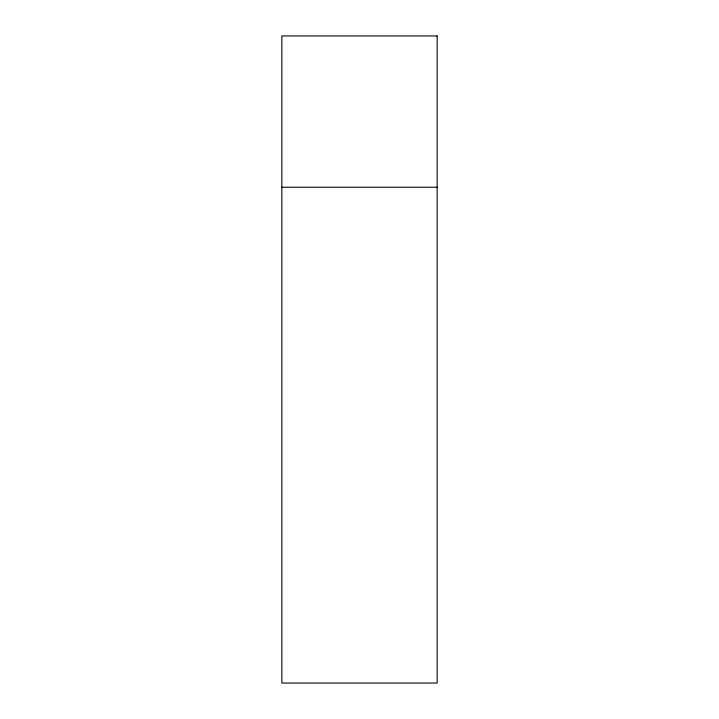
<?xml version="1.0" encoding="UTF-8"?>
<svg xmlns="http://www.w3.org/2000/svg" width="719" height="719" viewBox="0 0 719 719"><rect width="100%" height="100%" fill="white"/><g stroke="black" fill="none" stroke-linecap="round" stroke-linejoin="round"><path stroke-width="1.08" d="M281.848 187.246L437.152 187.246M437.152 35.95L281.848 35.95L281.848 683.05L437.152 683.05L437.152 35.95"/></g></svg>
